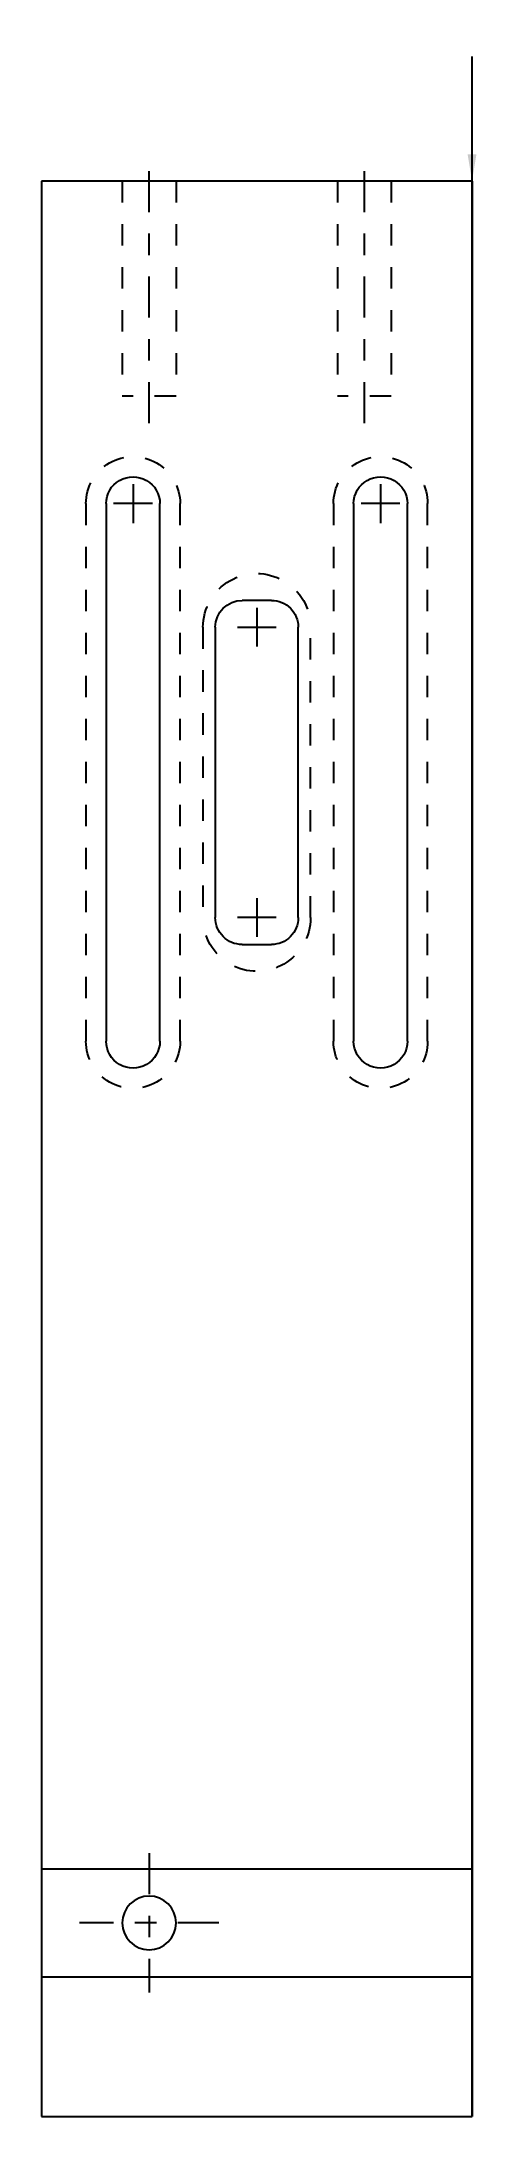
# Model space of a CAD drawing. Extents: x -1 to 1.02, y -6.25 to 3.4.
import ezdxf

# ---------------------------------------------------------------- set-up
doc = ezdxf.new("R2010")
doc.units = 0
doc.header["$LTSCALE"] = 0.01
doc.linetypes.add('CENTER2', pattern=[28.575000000000003, 19.05, -3.175, 3.175, -3.175])
doc.linetypes.add('HIDDEN2', pattern=[4.762499999999999, 3.175, -1.5875])
for name, color, linetype in [('FRONT-CEN', 4, 'CENTER2'), ('FRONT-DIM', 1, 'CONTINUOUS'), ('FRONT-HID', 3, 'HIDDEN2'), ('FRONT-VIS', 7, 'CONTINUOUS'), ('SIDE-CEN', 4, 'CENTER2'), ('SIDE-DIM', 1, 'CONTINUOUS'), ('SIDE-HID', 3, 'HIDDEN2'), ('SIDE-VIS', 7, 'CONTINUOUS')]:
    doc.layers.add(name, color=color, linetype=linetype)
doc.dimstyles.new('MYSTYLE', dxfattribs={"dimtxt": 0.125, "dimasz": 0.125, "dimexe": 0.18, "dimexo": 0.0625, "dimgap": 0.09, "dimtad": 0, "dimtih": 1, "dimtoh": 1, "dimdec": 3, "dimzin": 0, "dimtxsty": 'STANDARD', "dimcen": 0.09, "dimazin": 3, "dimtfac": 1, "dimtdec": 3, "dimtofl": 0, "dimtmove": 0, "dimatfit": 3, "dimtolj": 1, "dimtzin": 0})

msp = doc.modelspace()

# ---------------------------------------------------------------- linework, layer by layer
at = {"layer": 'FRONT-CEN', "extrusion": (0, 0, -1)}
for p, q in [((-0.5, 1.625, -0.625), (-0.5, 2.875, -0.625)), ((0.5, 1.625, -0.625), (0.5, 2.875, -0.625)), ((-0.5, -5.025902278930993, -0.625), (-0.5, -5.674097721069007, -0.625)), ((-0.1759022789309934, -5.35, -0.625), (-0.8240977210690066, -5.35, -0.625))]:
    msp.add_line(p, q, dxfattribs=at)
at = {"layer": 'FRONT-DIM', "extrusion": (0, 0, -1)}
for p, q in [((-0.575, 1.34, -0.625), (-0.575, 1.16, -0.625)), ((0.575, 1.34, -0.625), (0.575, 1.16, -0.625)), ((-0.4849999999999999, 1.25, -0.625), (-0.665, 1.25, -0.625)), ((0.6649999999999999, 1.25, -0.625), (0.485, 1.25, -0.625)), ((0, 0.7649999999999999, -0.625), (0, 0.585, -0.625)), ((-0.09000000000000008, 0.6749999999999998, -0.625), (0.08999999999999997, 0.6749999999999998, -0.625)), ((0.08999999999999997, -0.6749999999999998, -0.625), (-0.09000000000000008, -0.6749999999999998, -0.625)), ((0, -0.585, -0.625), (0, -0.7649999999999997, -0.625))]:
    msp.add_line(p, q, dxfattribs=at)
at = {"layer": 'FRONT-HID'}
for p, q in [((-0.625, 2.75, -0.625), (-0.625, 1.75, -0.625)), ((-0.375, 2.75, -0.625), (-0.375, 1.75, -0.625)), ((0.375, 2.75, -0.625), (0.375, 1.75, -0.625)), ((0.625, 2.75, -0.625), (0.625, 1.75, -0.625)), ((-0.375, 1.75, -0.625), (-0.625, 1.75, -0.625)), ((0.625, 1.75, -0.625), (0.375, 1.75, -0.625)), ((-0.79375, 1.25, -0.625), (-0.79375, -1.25, -0.625)), ((-0.35625, -1.25, -0.625), (-0.35625, 1.25, -0.625)), ((0.35625, 1.25, -0.625), (0.35625, -1.25, -0.625)), ((0.79375, -1.25, -0.625), (0.79375, 1.25, -0.625)), ((-0.25, 0.675, -0.625), (-0.25, -0.675, -0.625)), ((0.25, -0.675, -0.625), (0.25, 0.675, -0.625))]:
    msp.add_line(p, q, dxfattribs=at)
at = {"layer": 'FRONT-HID', "extrusion": (0, 0, -1)}
for centre, radius, start, end in [((0.575, 1.25, 0.625), 0.21875, 359.9999999999998, 180.0000000000001), ((-0.575, 1.25, 0.625), 0.21875, 359.9999999999998, 180.0000000000001), ((0, 0.675, 0.625), 0.25, 359.9999999999998, 180.0000000000002), ((0, -0.675, 0.625), 0.25, 179.9999999999998, 2.035554996136651e-13), ((0.575, -1.25, 0.625), 0.21875, 179.9999999999999, 1.78111062161957e-13), ((-0.575, -1.25, 0.625), 0.21875, 179.9999999999999, 1.78111062161957e-13)]:
    msp.add_arc(centre, radius, start, end, dxfattribs=at)
at = {"layer": 'FRONT-VIS'}
for p, q in [((1, 2.75, -0.625), (-1, 2.75, -0.625)), ((-1, 2.75, -0.625), (-1, -5.1, -0.625)), ((1, -5.1, -0.625), (1, 2.75, -0.625)), ((-0.7, 1.25, -0.625), (-0.7, -1.25, -0.625)), ((-0.45, -1.25, -0.625), (-0.45, 1.25, -0.625)), ((0.45, 1.25, -0.625), (0.45, -1.25, -0.625)), ((0.7, -1.25, -0.625), (0.7, 1.25, -0.625)), ((0.06799999999999998, 0.7999999999999999, -0.625), (-0.068, 0.7999999999999999, -0.625)), ((-0.193, 0.6750000000000003, -0.625), (-0.193, -0.675, -0.625)), ((0.193, -0.675, -0.625), (0.193, 0.6749999999999999, -0.625)), ((-0.06800000000000005, -0.7999999999999999, -0.625), (0.0679999999999999, -0.7999999999999999, -0.625)), ((1, -5.1, -0.625), (-1, -5.1, -0.625)), ((-1, -5.1, -0.625), (-1, -5.6, -0.625)), ((1, -5.6, -0.625), (1, -5.1, -0.625)), ((-1, -5.6, -0.625), (-1, -6.25, -0.625)), ((-1, -5.6, -0.625), (1, -5.6, -0.625)), ((1, -6.25, -0.625), (1, -5.6, -0.625)), ((-1, -6.25, -0.625), (1, -6.25, -0.625))]:
    msp.add_line(p, q, dxfattribs=at)
at = {"layer": 'FRONT-VIS', "extrusion": (0, 0, -1)}
msp.add_circle((0.5, -5.35, 0.625), 0.125, dxfattribs=at)
for centre, radius, start, end in [((0.575, 1.25, 0.625), 0.125, 359.9999999999998, 180.0000000000002), ((-0.575, 1.25, 0.625), 0.125, 359.9999999999998, 180.0000000000002), ((0.06800000000000023, 0.6750000000000003, 0.625), 0.1249999999999998, 9.541664044390551e-14, 90.00000000000007), ((-0.06800000000000006, 0.675, 0.625), 0.125, 89.99999999999997, 180), ((0.06800000000000009, -0.6750000000000002, 0.625), 0.1249999999999999, 270, 5.724998426634331e-14), ((-0.068, -0.675, 0.625), 0.125, 180, 270.0000000000001), ((0.575, -1.25, 0.625), 0.125, 179.9999999999998, 2.035554996136651e-13), ((-0.575, -1.25, 0.625), 0.125, 179.9999999999998, 2.035554996136651e-13)]:
    msp.add_arc(centre, radius, start, end, dxfattribs=at)
at = {"layer": 'SIDE-CEN', "extrusion": (-1, 0, -2.220446049250313e-16)}
for p, q in [((1, 1.625, -0.387499999999998), (1, 2.875, -0.3874999999999996)), ((1, -5.35, -0.6499999999999995), (1, -5.35, -0.02499999999999958))]:
    msp.add_line(p, q, dxfattribs=at)
at = {"layer": 'SIDE-HID'}
for p, q in [((1, 2.75, -0.5124999999999996), (1, 1.75, -0.5124999999999996)), ((1, 2.75, -0.2624999999999997), (1, 1.75, -0.2624999999999997)), ((1, 1.75, -0.3874999999999996), (1, 1.75, -0.2624999999999997)), ((1, 1.75, -0.5124999999999996), (1, 1.75, -0.387499999999998)), ((0.9999999999999999, 1.46875, -0.2749999999999997), (1, 1.249999999999999, -0.2749999999999996)), ((1, 1.46875, -0.1499999999999997), (1, 1.46875, -0.2749999999999997)), ((1, 1.375, -0.6249999999999997), (1, 1.375, -0.2749999999999997)), ((1, 1.25, -0.2749999999999996), (1, -1.25, -0.2749999999999996)), ((0.9999999999999999, 0.925, -0.1499999999999998), (0.9999999999999999, 0.925, -0.2749999999999998)), ((1, 0.8, -0.6249999999999998), (1, 0.8, -0.2749999999999998)), ((1, -0.8, -0.6249999999999998), (1, -0.8, -0.2749999999999998)), ((0.9999999999999999, -0.925, -0.1499999999999998), (0.9999999999999999, -0.925, -0.2749999999999998)), ((1, -1.249999999999999, -0.2749999999999996), (1, -1.46875, -0.2749999999999997)), ((1, -1.375, -0.6249999999999997), (1, -1.375, -0.2749999999999997)), ((1, -1.46875, -0.1499999999999997), (1, -1.46875, -0.2749999999999997)), ((1, -5.225, -0.5249999999999996), (1, -5.225, -0.1499999999999997)), ((1, -5.475, -0.5249999999999996), (1, -5.475, -0.1499999999999997))]:
    msp.add_line(p, q, dxfattribs=at)
at = {"layer": 'SIDE-VIS'}
for p, q in [((1, 2.75, -0.6249999999999996), (1, 2.75, -0.1499999999999996)), ((1, -6.25, -0.1499999999999996), (1, 2.75, -0.1499999999999996)), ((1, 2.75, -0.6249999999999996), (1, -5.1, -0.6249999999999996)), ((1, -5.1, -0.6249999999999996), (1, -5.1, -0.5249999999999995)), ((1, -5.1, -0.5249999999999995), (1, -5.6, -0.5249999999999995)), ((1, -5.6, -0.6249999999999996), (1, -6.25, -0.6249999999999996)), ((1, -5.6, -0.5249999999999995), (1, -5.6, -0.6249999999999996)), ((1, -6.25, -0.6249999999999996), (1, -6.25, -0.1499999999999996))]:
    msp.add_line(p, q, dxfattribs=at)

# ---------------------------------------------------------------- texts
at = {"layer": 'SIDE-DIM', "extrusion": (-1, 0, -2.220446049250313e-16), "insert": (0.9999999999999998, 3.392473061894448, 0.868473664990944), "char_height": 0.125, "width": 0.125, "attachment_point": 1, "text_direction": (-2.220446049250313e-16, 0, 1)}
msp.add_mtext('\\A1;1/4-20 Threaded Holes (2)', dxfattribs=at)

# ---------------------------------------------------------------- leaders
at = {"layer": 'SIDE-DIM', "annotation_type": 0, "has_hookline": 1, "hookline_direction": 0, "text_width": 0.9583333333333333, "horizontal_direction": (-2.220446049250313e-16, 0, 1)}
msp.add_leader([(1, 2.75, -0.3874999999999993), (0.9999999999999998, 3.329973061894448, 0.5667963059290493), (0.9999999999999998, 3.329973061894448, 0.7784736649909441)], dimstyle='MYSTYLE', override={"dimgap": 0.09, "dimtad": 0}, dxfattribs=at)

doc.saveas('drawing.dxf')
